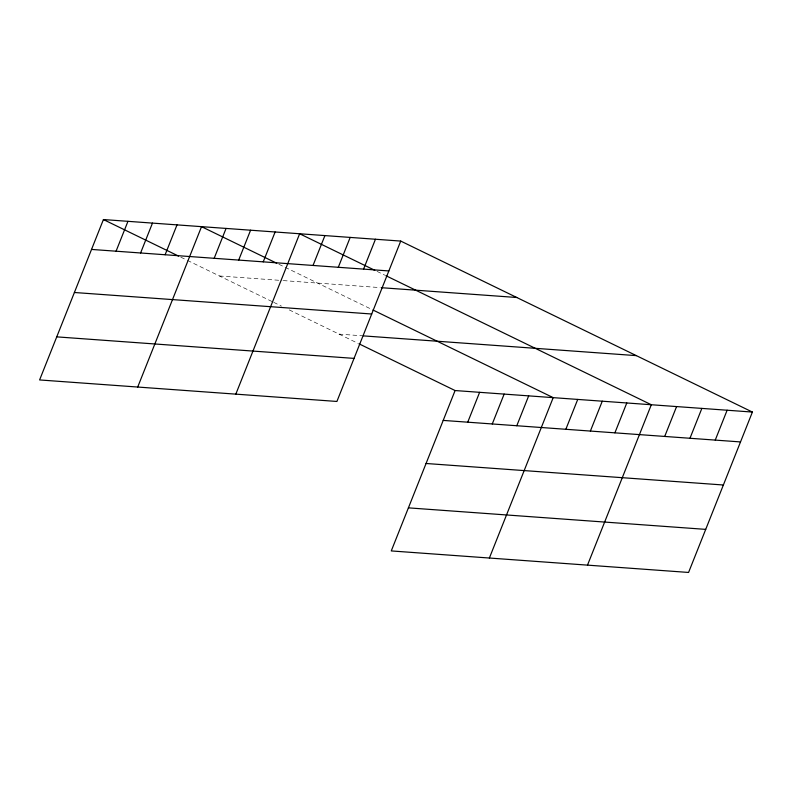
<?xml version="1.0" encoding="UTF-8"?>
<svg xmlns="http://www.w3.org/2000/svg" width="792" height="792" viewBox="0 0 792 792"><rect width="100%" height="100%" fill="white"/><g stroke="black" fill="none" stroke-linecap="round" stroke-linejoin="round"><path stroke-width="0.59" stroke-dasharray="3.96 2.97" d="M219.473 275.982L282.021 280.507M283.249 280.596L380.13 287.605M339.045 334.115L363.577 335.897M377.012 271.369L384.754 275.131M278.903 264.271L371.834 309.454M180.794 257.172L186.318 259.855M187.427 260.4L272.616 301.821M273.725 302.356L281.477 306.128M289.228 309.89L357.835 343.253"/><path stroke-width="1.19" d="M400.732 241.075L103.425 219.552L39.6 379.942L336.907 401.455L400.732 241.075L752.4 412.058L688.575 572.448L391.268 550.925L455.093 390.545L752.4 412.058M116.068 251.203L127.957 221.334M140.59 252.975L152.48 223.106M165.122 254.747L177.012 224.879M137.709 387.041L201.534 226.66L276.695 263.201M214.177 258.301L226.066 228.433M238.699 260.073L250.589 230.205M263.231 261.855L275.121 231.977M235.818 394.139L299.643 233.759L374.804 270.3M313.028 265.459L324.918 235.58M338.303 267.28L350.183 237.412M363.568 269.112L375.457 239.243M467.735 422.185L479.625 392.317M492.268 423.967L504.148 394.089M516.79 425.74L528.68 395.871M489.377 558.033L553.202 397.643L372.943 309.999M565.844 429.284L577.734 399.416M590.377 431.066L602.267 401.197M614.899 432.838L626.789 402.97M587.496 565.132L651.321 404.742L385.853 275.675M664.706 436.442L676.586 406.573M689.971 438.273L701.861 408.405M715.245 440.105L727.125 410.226M91.535 249.43L388.842 270.943M381.358 287.694L516.78 297.495M74.398 292.495L371.705 314.008M363.577 335.897L636.352 355.628M56.737 336.867L354.044 358.39M443.213 420.413L740.51 441.926M426.066 463.488L723.373 485.001M408.415 507.86L705.712 529.373M103.425 219.552L178.586 256.093M358.944 343.787L455.093 390.545"/></g></svg>
